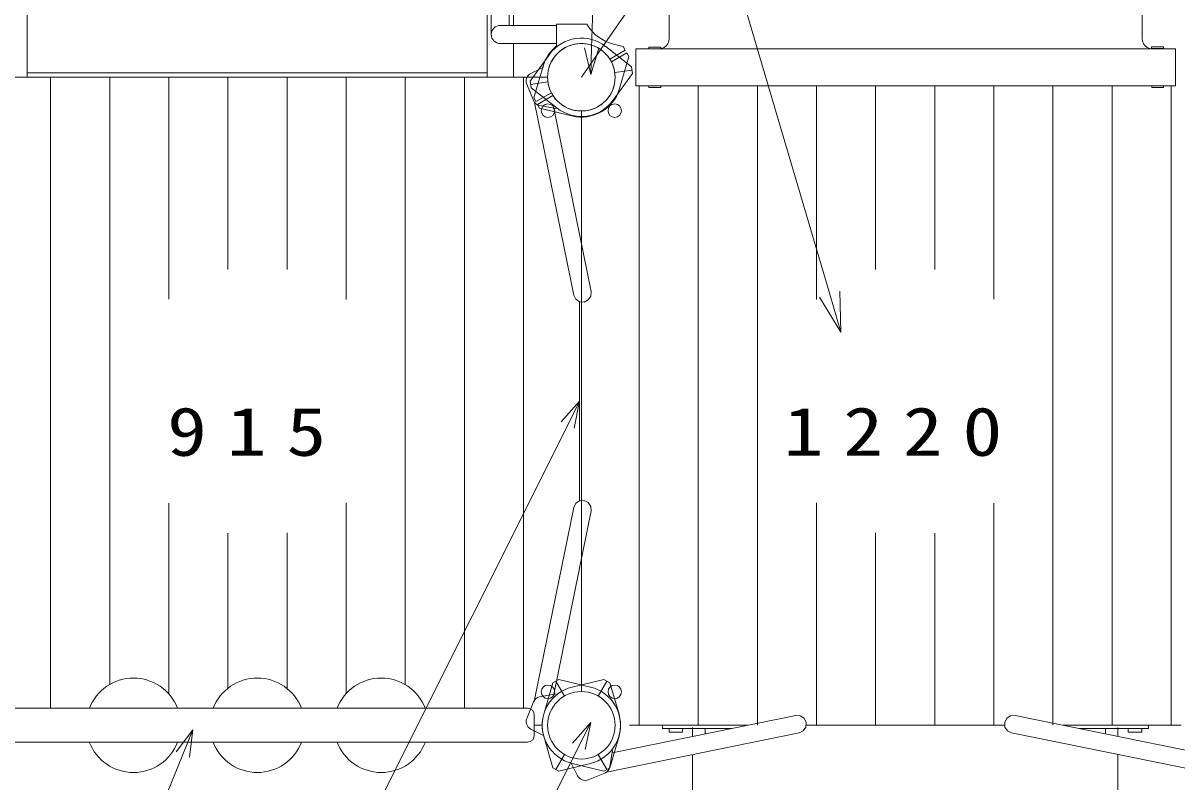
# Model space of a CAD drawing. Units: millimetres on the paper. Extents: x 0 to 420, y -594 to 297.
# Drawn here: x 117.49 to 160.9, y 144.31 to 172.86 of the extents above; entities that cross this region are included whole.
import ezdxf

# ---------------------------------------------------------------- set-up
doc = ezdxf.new("R2010")
doc.units = ezdxf.units.MM
doc.linetypes.add('USER3', pattern=[8, 3, -1, 1, -1, 1, -1])
for name, color, linetype, lineweight in [('2D', 7, 'Continuous', 13), ('2D_DIMENSION', 7, 'Continuous', 13), ('AM_5', 7, 'Continuous', 13), ('PHANTOM', 7, 'USER3', 13), ('TEXT', 7, 'Continuous', 13)]:
    doc.layers.add(name, color=color, linetype=linetype, lineweight=lineweight)
doc.styles.add('ＭＳ ゴシック', font='')
doc.styles.get('ＭＳ ゴシック').set_extended_font_data('MS Gothic')

msp = doc.modelspace()

# ---------------------------------------------------------------- linework, layer by layer
at = {"layer": '2D'}
for p, q in [((117.643, 192.525), (117.643, 170.825)), ((134.943, 192.525), (134.943, 170.825)), ((135.943, 192.525), (135.943, 172.775)), ((135.103, 191.573), (135.103, 172.435)), ((135.783, 191.573), (135.783, 172.775)), ((141.797, 173.259), (141.797, 172.279)), ((159.596, 172.279), (159.596, 173.259)), ((138.693, 172.824), (137.563, 172.824)), ((137.563, 172.002), (137.563, 172.824)), ((138.693, 172.824), (138.745, 172.746)), ((135.443, 172.775), (137.563, 172.775)), ((135.443, 172.095), (137.563, 172.095)), ((135.943, 172.095), (135.943, 170.825)), ((139.408, 171.984), (140.377, 171.22)), ((139.408, 171.984), (140.377, 171.22)), ((140.063, 171.986), (139.699, 172.075)), ((140.143, 171.847), (140.063, 171.986)), ((141.035, 171.959), (141.035, 171.897)), ((141.473, 171.959), (141.035, 171.959)), ((141.479, 171.897), (141.479, 171.959)), ((141.606, 171.948), (141.513, 171.911)), ((141.684, 172.01), (141.606, 171.948)), ((141.743, 172.088), (141.684, 172.01)), ((141.783, 172.181), (141.743, 172.088)), ((141.797, 172.279), (141.783, 172.181)), ((159.607, 172.181), (159.596, 172.279)), ((159.647, 172.088), (159.607, 172.181)), ((159.709, 172.01), (159.647, 172.088)), ((159.787, 171.948), (159.709, 172.01)), ((159.877, 171.911), (159.787, 171.948)), ((159.945, 171.968), (159.945, 171.906)), ((160.391, 171.968), (159.945, 171.968)), ((160.391, 171.906), (160.391, 171.968)), ((136.573, 170.682), (137.293, 171.685)), ((136.573, 170.682), (137.293, 171.685)), ((140.143, 171.847), (139.561, 171.512)), ((139.621, 171.408), (140.203, 171.743)), ((140.283, 171.605), (139.933, 170.405)), ((140.203, 171.743), (140.283, 171.605)), ((140.545, 171.897), (140.545, 170.502)), ((141.415, 171.897), (140.545, 171.897)), ((141.035, 171.897), (141.479, 171.897)), ((141.513, 171.911), (141.415, 171.897)), ((141.415, 171.897), (159.975, 171.897)), ((159.976, 171.897), (159.877, 171.911)), ((159.945, 171.906), (160.391, 171.906)), ((160.845, 171.897), (159.976, 171.897)), ((160.845, 170.502), (160.845, 171.897)), ((137.068, 171.211), (136.591, 170.969)), ((137.068, 171.211), (136.591, 170.969)), ((136.703, 170.046), (137.053, 171.246)), ((139.75, 171.003), (140.395, 171.095)), ((139.75, 171.003), (140.395, 171.095)), ((140.377, 171.22), (140.413, 170.969)), ((140.377, 171.22), (140.413, 170.969)), ((115.379, 170.825), (137.223, 170.825)), ((116.843, 170.825), (135.743, 170.825)), ((117.643, 170.989), (134.943, 170.989)), ((118.525, 170.825), (118.525, 147.079)), ((120.749, 170.825), (120.749, 147.979)), ((122.973, 162.472), (122.973, 170.825)), ((125.197, 163.592), (125.197, 170.825)), ((127.421, 163.588), (127.421, 170.825)), ((129.645, 162.458), (129.645, 170.825)), ((131.869, 170.825), (131.869, 147.971)), ((134.093, 170.825), (134.093, 147.079)), ((136.317, 170.825), (136.317, 154.633)), ((136.609, 170.431), (136.573, 170.682)), ((136.609, 170.431), (136.573, 170.682)), ((137.235, 170.648), (136.591, 170.556)), ((137.235, 170.648), (136.591, 170.556)), ((140.413, 170.969), (139.693, 169.966)), ((140.413, 170.969), (139.693, 169.966)), ((136.44, 170.567), (136.69, 169.946)), ((136.44, 170.567), (136.69, 169.946)), ((137.578, 169.667), (136.609, 170.431)), ((137.578, 169.667), (136.609, 170.431)), ((137.364, 170.243), (136.783, 169.907)), ((140.545, 170.502), (160.845, 170.502)), ((140.669, 146.441), (140.669, 170.502)), ((141.035, 170.503), (141.035, 170.441)), ((141.473, 170.503), (141.035, 170.503)), ((141.035, 170.441), (141.479, 170.441)), ((141.479, 170.441), (141.479, 170.503)), ((142.893, 146.441), (142.893, 170.502)), ((145.117, 146.441), (145.117, 170.502)), ((147.341, 162.458), (147.341, 170.502)), ((149.565, 163.588), (149.565, 170.502)), ((151.789, 163.592), (151.789, 170.502)), ((154.013, 162.472), (154.013, 170.502)), ((156.237, 146.441), (156.237, 170.502)), ((158.461, 146.441), (158.461, 170.502)), ((159.953, 170.503), (159.953, 170.442)), ((160.399, 170.503), (159.953, 170.503)), ((159.953, 170.442), (160.399, 170.442)), ((160.399, 170.442), (160.399, 170.503)), ((160.685, 146.441), (160.685, 170.502)), ((136.783, 169.907), (136.703, 170.046)), ((136.731, 169.874), (138.204, 162.629)), ((136.843, 169.803), (137.424, 170.139)), ((136.843, 169.803), (136.923, 169.665)), ((136.922, 169.758), (137.54, 169.649)), ((136.922, 169.758), (137.54, 169.649)), ((136.923, 169.665), (138.137, 169.368)), ((138.858, 162.761), (137.455, 169.664)), ((138.493, 169.555), (138.493, 164.556)), ((138.493, 147.711), (138.493, 169.555)), ((138.493, 169.555), (138.493, 147.711)), ((138.204, 162.629), (138.282, 162.475)), ((138.282, 162.475), (138.425, 162.38)), ((138.425, 162.38), (138.597, 162.368)), ((138.425, 162.38), (138.425, 154.887)), ((138.493, 162.375), (138.493, 154.892)), ((138.493, 162.375), (138.493, 154.892)), ((138.597, 162.368), (138.754, 162.444)), ((138.754, 162.444), (138.849, 162.59)), ((138.849, 162.59), (138.858, 162.761)), ((122.973, 154.795), (122.973, 147.621)), ((129.645, 154.809), (129.645, 147.635)), ((136.317, 154.633), (136.317, 147.079)), ((136.731, 147.393), (138.204, 154.637)), ((138.204, 154.637), (138.282, 154.792)), ((138.282, 154.792), (138.425, 154.887)), ((138.425, 154.887), (138.597, 154.899)), ((138.597, 154.899), (138.754, 154.823)), ((138.754, 154.823), (138.849, 154.677)), ((138.849, 154.677), (138.858, 154.506)), ((147.341, 154.809), (147.341, 146.441)), ((154.013, 154.795), (154.013, 146.441)), ((138.858, 154.506), (137.455, 147.603)), ((125.197, 153.675), (125.197, 147.834)), ((127.421, 153.678), (127.421, 147.824)), ((149.565, 153.678), (149.565, 146.441)), ((151.789, 153.675), (151.789, 146.441)), ((138.493, 152.711), (138.493, 147.711)), ((137.422, 148.041), (137.076, 146.857)), ((137.642, 148.168), (137.422, 148.041)), ((137.858, 147.541), (137.532, 148.105)), ((138.842, 147.876), (137.642, 148.168)), ((139.343, 148.168), (138.144, 147.876)), ((139.453, 148.105), (139.128, 147.541)), ((139.563, 148.041), (139.343, 148.168)), ((139.91, 146.857), (139.563, 148.041)), ((136.922, 147.508), (137.54, 147.618)), ((136.922, 147.508), (137.54, 147.618)), ((136.44, 146.7), (136.69, 147.321)), ((136.44, 146.7), (136.69, 147.321)), ((116.133, 147.079), (136.469, 147.079)), ((136.723, 146.825), (136.723, 146.062)), ((146.557, 146.806), (139.654, 145.403)), ((146.728, 146.798), (146.557, 146.806)), ((146.874, 146.702), (146.728, 146.798)), ((154.496, 146.702), (154.641, 146.798)), ((154.641, 146.798), (154.813, 146.806)), ((154.813, 146.806), (161.715, 145.403)), ((136.723, 146.441), (137.016, 146.441)), ((140.31, 146.441), (144.762, 146.441)), ((141.541, 146.441), (141.541, 146.314)), ((144.762, 146.441), (141.541, 146.441)), ((141.541, 146.314), (144.137, 146.314)), ((141.795, 146.314), (142.303, 146.314)), ((141.795, 146.187), (141.795, 146.314)), ((142.303, 146.314), (142.303, 146.187)), ((142.677, 146.018), (142.677, 146.351)), ((143.155, 146.314), (143.155, 146.115)), ((143.981, 146.314), (143.155, 146.314)), ((143.981, 146.283), (143.981, 146.314)), ((146.843, 146.231), (146.939, 146.374)), ((146.95, 146.545), (146.874, 146.702)), ((146.939, 146.374), (146.95, 146.545)), ((146.943, 146.441), (154.427, 146.441)), ((154.42, 146.545), (154.496, 146.702)), ((154.431, 146.374), (154.42, 146.545)), ((154.526, 146.231), (154.431, 146.374)), ((159.829, 146.441), (156.607, 146.441)), ((156.607, 146.441), (161.06, 146.441)), ((157.232, 146.314), (159.829, 146.314)), ((157.384, 146.284), (157.384, 146.314)), ((157.384, 146.314), (158.21, 146.314)), ((158.21, 146.314), (158.21, 146.116)), ((158.677, 146.021), (158.677, 146.351)), ((159.067, 146.314), (159.067, 146.187)), ((159.575, 146.314), (159.067, 146.314)), ((159.575, 146.187), (159.575, 146.314)), ((159.829, 146.314), (159.829, 146.441)), ((137.068, 146.056), (136.591, 146.298)), ((137.068, 146.056), (136.591, 146.298)), ((137.076, 146.026), (137.422, 144.841)), ((139.444, 144.68), (146.689, 146.152)), ((139.563, 144.841), (139.91, 146.026)), ((142.303, 146.187), (141.795, 146.187)), ((146.689, 146.152), (146.843, 146.231)), ((154.681, 146.152), (154.526, 146.231)), ((161.926, 144.68), (154.681, 146.152)), ((159.067, 146.187), (159.575, 146.187)), ((136.469, 145.808), (116.133, 145.808)), ((139.56, 144.87), (139.67, 145.489)), ((139.56, 144.87), (139.67, 145.489)), ((137.532, 144.778), (137.858, 145.342)), ((137.642, 144.714), (138.842, 145.007)), ((138.107, 145.016), (138.35, 144.539)), ((138.107, 145.016), (138.35, 144.539)), ((138.144, 145.007), (139.343, 144.714)), ((139.128, 145.342), (139.453, 144.778)), ((142.677, 125.574), (142.677, 145.337)), ((158.677, 125.574), (158.677, 145.34)), ((137.422, 144.841), (137.642, 144.714)), ((138.751, 144.389), (139.372, 144.639)), ((138.751, 144.389), (139.372, 144.639)), ((139.343, 144.714), (139.563, 144.841))]:
    msp.add_line(p, q, dxfattribs=at)
for centre, radius in [((138.493, 170.825), 1.27), ((138.493, 170.825), 1.27), ((138.493, 170.825), 1.27), ((138.493, 170.825), 1.27), ((138.493, 170.825), 1.27), ((138.493, 170.825), 1.27), ((137.236, 169.568), 0.254), ((139.75, 169.568), 0.254), ((137.236, 147.699), 0.254), ((138.493, 146.441), 1.27), ((138.493, 146.441), 1.27), ((138.493, 146.441), 1.27), ((138.493, 146.441), 1.27), ((138.493, 146.441), 1.27), ((138.493, 146.441), 1.27), ((139.75, 147.699), 0.254)]:
    msp.add_circle(centre, radius, dxfattribs=at)
for centre, radius, start, end in [((135.443, 172.435), 0.34, 90, 270), ((140.079, 173.629), 1.6, 213.4964, 256.2709), ((138.493, 170.825), 1.5, 128.3161, 163.7291), ((138.493, 170.825), 1.27, 32.7079, 207.2921), ((138.493, 170.825), 1.476, 51.715, 144.3887), ((138.493, 170.825), 1.476, 51.715, 144.3887), ((138.493, 170.825), 1.27, 212.7079, 27.2921), ((136.734, 170.686), 0.318, 116.9481, 201.9481), ((136.734, 170.686), 0.318, 116.9481, 201.9481), ((138.493, 170.825), 1.5, 256.2709, 343.7291), ((136.975, 170.061), 0.307, 201.9481, 259.9481), ((136.975, 170.061), 0.307, 201.9481, 259.9481), ((138.493, 170.825), 1.476, 231.7205, 324.3832), ((138.493, 170.825), 1.476, 231.7205, 324.3832), ((121.642, 146.441), 1.778, 21.0142, 158.9858), ((126.302, 146.441), 1.778, 21.0142, 158.9858), ((130.962, 146.441), 1.778, 21.0142, 158.9858), ((138.493, 146.441), 1.476, 103.6687, 196.3313), ((138.493, 146.441), 1.476, 343.6632, 76.3368), ((136.975, 147.206), 0.307, 100.0519, 158.0519), ((136.975, 147.206), 0.307, 100.0519, 158.0519), ((136.469, 146.825), 0.254, 0, 90), ((138.493, 146.441), 1.476, 163.6687, 256.3313), ((138.493, 146.441), 1.476, 283.6632, 16.3368), ((136.734, 146.581), 0.318, 158.0519, 243.0519), ((136.734, 146.581), 0.318, 158.0519, 243.0519), ((136.469, 146.062), 0.254, 270, 0), ((121.642, 146.441), 1.778, 200.8564, 339.1436), ((126.302, 146.441), 1.778, 200.8564, 339.1436), ((130.962, 146.441), 1.778, 200.8564, 339.1436), ((139.257, 144.924), 0.307, 291.9481, 349.9481), ((139.257, 144.924), 0.307, 291.9481, 349.9481), ((138.633, 144.683), 0.318, 206.9481, 291.9481), ((138.633, 144.683), 0.318, 206.9481, 291.9481)]:
    msp.add_arc(centre, radius, start, end, dxfattribs=at)
at = {"layer": '2D_DIMENSION'}
for p, q in [((147.837, 162.666), (137.012, 199.496)), ((148.26, 161.227), (147.451, 162.553)), ((148.26, 161.227), (147.837, 162.666)), ((148.222, 162.78), (148.26, 161.227))]:
    msp.add_line(p, q, dxfattribs=at)
at = {"layer": 'AM_5'}
for p, q in [((139.04, 177.269), (138.88, 171.926)), ((138.612, 171.934), (138.85, 170.927)), ((138.88, 171.926), (138.85, 170.927)), ((138.85, 170.927), (139.148, 171.918)), ((138.425, 158.633), (137.738, 157.859)), ((137.978, 157.739), (138.425, 158.633)), ((138.218, 157.619), (138.425, 158.633)), ((129.95, 141.688), (137.978, 157.739)), ((138.85, 146.543), (138.161, 145.77)), ((138.401, 145.649), (138.85, 146.543)), ((138.64, 145.529), (138.85, 146.543)), ((123.873, 146.27), (123.249, 145.444)), ((123.498, 145.343), (123.873, 146.27)), ((123.746, 145.243), (123.873, 146.27)), ((132.136, 133.199), (138.401, 145.649)), ((121.619, 140.704), (123.498, 145.343))]:
    msp.add_line(p, q, dxfattribs=at)
at = {"layer": 'PHANTOM'}
msp.add_line((138.493, 170.825), (149.804, 187.033), dxfattribs=at)

# ---------------------------------------------------------------- texts
at = {"layer": 'TEXT', "char_height": 1.833, "attachment_point": 7, "style": 'ＭＳ ゴシック'}
for s, insert in [('\\T1.5;\\W1.2;915', (122.908, 156.55)), ('\\T1.5;\\W1.2;1220', (146.101, 156.55))]:
    msp.add_mtext(s, dxfattribs=dict(at, insert=insert))

doc.saveas('drawing.dxf')
